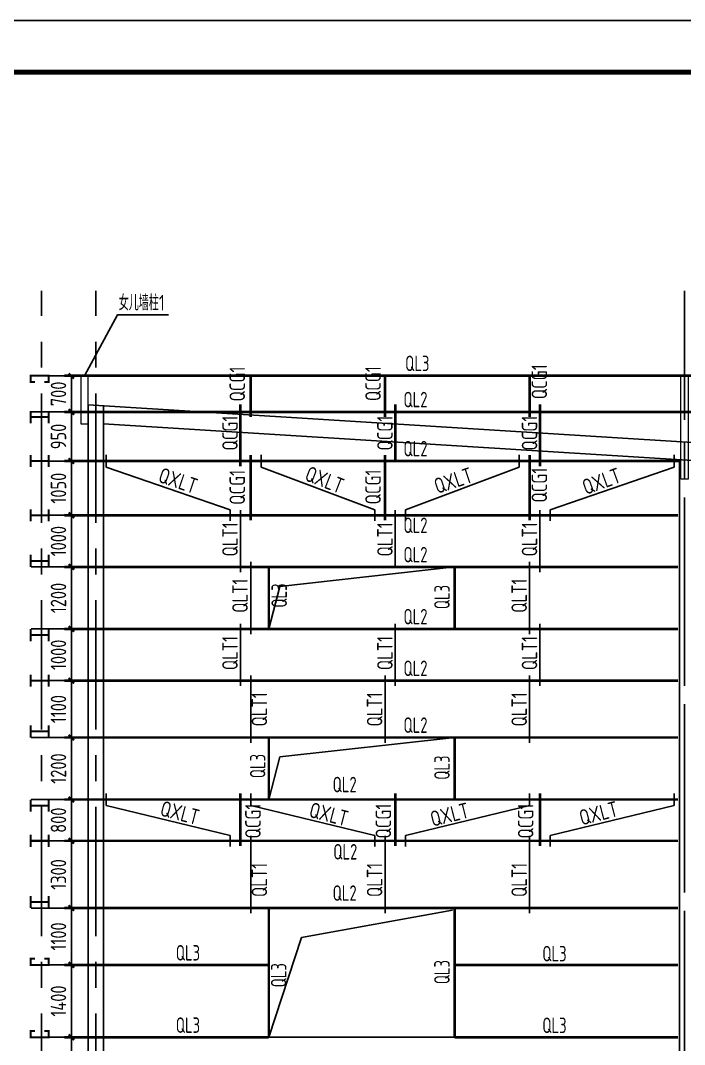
# Model space of a CAD drawing. Header units: millimetres. Extents: x 865490 to 879904, y 39442 to 44891.
# Drawn here: x 874764.2 to 874892.8, y 39845.8 to 40044 of the extents above; entities that cross this region are included whole.
import ezdxf

# ---------------------------------------------------------------- set-up
doc = ezdxf.new("R2010")
doc.units = ezdxf.units.MM
doc.header["$LTSCALE"] = 1000
doc.header["$MEASUREMENT"] = 0
doc.linetypes.add('CENTER', pattern=[2, 1.25, -0.25, 0.25, -0.25])
doc.linetypes.add('DOTE', pattern=[2.42, 2, -0.2, 0.02, -0.2])
for name, color, linetype in [('1307', 7, 'Continuous'), ('1534', 7, 'Continuous'), ('DOTE', 1, 'DOTE'), ('M_Prof', 2, 'Continuous'), ('标注', 7, 'Continuous'), ('梁', 4, 'Continuous'), ('檩条', 34, 'Continuous')]:
    doc.layers.add(name, color=color, linetype=linetype)
doc.layers.add('零部件', color=3, linetype='Continuous', lineweight=5)
doc.styles.add('GBHZ', font='gbenor.shx', dxfattribs={"width": 0.9, "bigfont": 'gbcbig.shx'})
doc.dimstyles.new('Y100', dxfattribs={"dimscale": 0, "dimtxt": 3, "dimasz": 0.01, "dimexe": 1.2, "dimexo": 2, "dimgap": 1, "dimtad": 1, "dimdec": 0, "dimlfac": 100, "dimzin": 0, "dimdsep": 46, "dimtxsty": 'GBHZ', "dimblk": 'DX', "dimcen": 0.09, "dimdle": 1, "dimclrd": 7, "dimclre": 7, "dimclrt": 7, "dimadec": 0, "dimazin": 0, "dimtfac": 1, "dimtdec": 0, "dimtix": 1, "dimtmove": 2, "dimatfit": 3, "dimldrblk": 'DX', "dimfxl": 0, "dimtolj": 1, "dimtzin": 0, "dimarcsym": 0})

# ---------------------------------------------------------------- blocks, each defined once
blk = doc.blocks.new('DX')
at = {"color": 0, "linetype": 'ByBlock', "const_width": 40}
blk.add_lwpolyline([(-54, -51), (46, 49)], dxfattribs=at)
blk = doc.blocks.new('*D1039')
at = {"layer": 'Defpoints', "color": 0, "transparency": 16777216}
for p in [(874764.29, 39847.2), (874774.05, 39847.2), (874764.29, 39835.2)]:
    blk.add_point(p, dxfattribs=at)
at = {"layer": 'DOTE', "color": 7, "lineweight": -2, "transparency": 16777216}
for p, q in [((874766.29, 39847.2), (874775.25, 39847.2)), ((874774.05, 39835.21), (874774.05, 39847.19)), ((874766.29, 39835.2), (874775.25, 39835.2))]:
    blk.add_line(p, q, dxfattribs=at)
at = {"layer": 'DOTE', "color": 7, "lineweight": -2, "transparency": 16777216, "xscale": 0.01, "yscale": 0.01, "zscale": 0.01}
for p, rotation in [((874774.05, 39847.2), 90), ((874774.05, 39835.2), 270)]:
    blk.add_blockref('DX', p, dxfattribs=dict(at, rotation=rotation))
at = {"layer": 'DOTE', "color": 7, "transparency": 16777216, "insert": (874771.55, 39841.2), "char_height": 3, "attachment_point": 5, "rotation": 90, "style": 'GBHZ'}
blk.add_mtext('\\A1;1200', dxfattribs=at)
blk = doc.blocks.new('*D1040')
at = {"layer": 'Defpoints', "color": 0, "transparency": 16777216}
for p in [(874764.29, 39861.2), (874774.05, 39861.2), (874764.29, 39847.2)]:
    blk.add_point(p, dxfattribs=at)
at = {"layer": 'DOTE', "color": 7, "lineweight": -2, "transparency": 16777216}
for p, q in [((874766.29, 39861.2), (874775.25, 39861.2)), ((874774.05, 39847.21), (874774.05, 39861.19)), ((874766.29, 39847.2), (874775.25, 39847.2))]:
    blk.add_line(p, q, dxfattribs=at)
at = {"layer": 'DOTE', "color": 7, "lineweight": -2, "transparency": 16777216, "xscale": 0.01, "yscale": 0.01, "zscale": 0.01}
for p, rotation in [((874774.05, 39861.2), 90), ((874774.05, 39847.2), 270)]:
    blk.add_blockref('DX', p, dxfattribs=dict(at, rotation=rotation))
at = {"layer": 'DOTE', "color": 7, "transparency": 16777216, "insert": (874771.55, 39854.2), "char_height": 3, "attachment_point": 5, "rotation": 90, "style": 'GBHZ'}
blk.add_mtext('\\A1;1400', dxfattribs=at)
blk = doc.blocks.new('*D1041')
at = {"layer": 'Defpoints', "color": 0, "transparency": 16777216}
for p in [(874764.29, 39872.2), (874774.05, 39872.2), (874764.29, 39861.2)]:
    blk.add_point(p, dxfattribs=at)
at = {"layer": 'DOTE', "color": 7, "lineweight": -2, "transparency": 16777216}
for p, q in [((874766.29, 39872.2), (874775.25, 39872.2)), ((874774.05, 39861.21), (874774.05, 39872.19)), ((874766.29, 39861.2), (874775.25, 39861.2))]:
    blk.add_line(p, q, dxfattribs=at)
at = {"layer": 'DOTE', "color": 7, "lineweight": -2, "transparency": 16777216, "xscale": 0.01, "yscale": 0.01, "zscale": 0.01}
for p, rotation in [((874774.05, 39872.2), 90), ((874774.05, 39861.2), 270)]:
    blk.add_blockref('DX', p, dxfattribs=dict(at, rotation=rotation))
at = {"layer": 'DOTE', "color": 7, "transparency": 16777216, "insert": (874771.55, 39866.7), "char_height": 3, "attachment_point": 5, "rotation": 90, "style": 'GBHZ'}
blk.add_mtext('\\A1;1100', dxfattribs=at)
blk = doc.blocks.new('*D1042')
at = {"layer": 'Defpoints', "color": 0, "transparency": 16777216}
for p in [(874764.29, 39885.2), (874774.05, 39885.2), (874764.29, 39872.2)]:
    blk.add_point(p, dxfattribs=at)
at = {"layer": 'DOTE', "color": 7, "lineweight": -2, "transparency": 16777216}
for p, q in [((874766.29, 39885.2), (874775.25, 39885.2)), ((874774.05, 39872.21), (874774.05, 39885.19)), ((874766.29, 39872.2), (874775.25, 39872.2))]:
    blk.add_line(p, q, dxfattribs=at)
at = {"layer": 'DOTE', "color": 7, "lineweight": -2, "transparency": 16777216, "xscale": 0.01, "yscale": 0.01, "zscale": 0.01}
for p, rotation in [((874774.05, 39885.2), 90), ((874774.05, 39872.2), 270)]:
    blk.add_blockref('DX', p, dxfattribs=dict(at, rotation=rotation))
at = {"layer": 'DOTE', "color": 7, "transparency": 16777216, "insert": (874771.55, 39878.7), "char_height": 3, "attachment_point": 5, "rotation": 90, "style": 'GBHZ'}
blk.add_mtext('\\A1;1300', dxfattribs=at)
blk = doc.blocks.new('*D1043')
at = {"layer": 'Defpoints', "color": 0, "transparency": 16777216}
for p in [(874764.29, 39893.2), (874774.05, 39893.2), (874764.29, 39885.2)]:
    blk.add_point(p, dxfattribs=at)
at = {"layer": 'DOTE', "color": 7, "lineweight": -2, "transparency": 16777216}
for p, q in [((874766.29, 39893.2), (874775.25, 39893.2)), ((874774.05, 39885.21), (874774.05, 39893.19)), ((874766.29, 39885.2), (874775.25, 39885.2))]:
    blk.add_line(p, q, dxfattribs=at)
at = {"layer": 'DOTE', "color": 7, "lineweight": -2, "transparency": 16777216, "xscale": 0.01, "yscale": 0.01, "zscale": 0.01}
for p, rotation in [((874774.05, 39893.2), 90), ((874774.05, 39885.2), 270)]:
    blk.add_blockref('DX', p, dxfattribs=dict(at, rotation=rotation))
at = {"layer": 'DOTE', "color": 7, "transparency": 16777216, "insert": (874771.55, 39889.2), "char_height": 3, "attachment_point": 5, "rotation": 90, "style": 'GBHZ'}
blk.add_mtext('\\A1;800', dxfattribs=at)
blk = doc.blocks.new('*D1044')
at = {"layer": 'Defpoints', "color": 0, "transparency": 16777216}
for p in [(874764.29, 39905.2), (874774.05, 39905.2), (874764.29, 39893.2)]:
    blk.add_point(p, dxfattribs=at)
at = {"layer": 'DOTE', "color": 7, "lineweight": -2, "transparency": 16777216}
for p, q in [((874766.29, 39905.2), (874775.25, 39905.2)), ((874774.05, 39893.21), (874774.05, 39905.19)), ((874766.29, 39893.2), (874775.25, 39893.2))]:
    blk.add_line(p, q, dxfattribs=at)
at = {"layer": 'DOTE', "color": 7, "lineweight": -2, "transparency": 16777216, "xscale": 0.01, "yscale": 0.01, "zscale": 0.01}
for p, rotation in [((874774.05, 39905.2), 90), ((874774.05, 39893.2), 270)]:
    blk.add_blockref('DX', p, dxfattribs=dict(at, rotation=rotation))
at = {"layer": 'DOTE', "color": 7, "transparency": 16777216, "insert": (874771.55, 39899.2), "char_height": 3, "attachment_point": 5, "rotation": 90, "style": 'GBHZ'}
blk.add_mtext('\\A1;1200', dxfattribs=at)
blk = doc.blocks.new('*D1045')
at = {"layer": 'Defpoints', "color": 0, "transparency": 16777216}
for p in [(874764.29, 39916.2), (874774.05, 39916.2), (874764.29, 39905.2)]:
    blk.add_point(p, dxfattribs=at)
at = {"layer": 'DOTE', "color": 7, "lineweight": -2, "transparency": 16777216}
for p, q in [((874766.29, 39916.2), (874775.25, 39916.2)), ((874774.05, 39905.21), (874774.05, 39916.19)), ((874766.29, 39905.2), (874775.25, 39905.2))]:
    blk.add_line(p, q, dxfattribs=at)
at = {"layer": 'DOTE', "color": 7, "lineweight": -2, "transparency": 16777216, "xscale": 0.01, "yscale": 0.01, "zscale": 0.01}
for p, rotation in [((874774.05, 39916.2), 90), ((874774.05, 39905.2), 270)]:
    blk.add_blockref('DX', p, dxfattribs=dict(at, rotation=rotation))
at = {"layer": 'DOTE', "color": 7, "transparency": 16777216, "insert": (874771.55, 39910.7), "char_height": 3, "attachment_point": 5, "rotation": 90, "style": 'GBHZ'}
blk.add_mtext('\\A1;1100', dxfattribs=at)
blk = doc.blocks.new('*D1046')
at = {"layer": 'Defpoints', "color": 0, "transparency": 16777216}
for p in [(874764.29, 39926.2), (874774.05, 39926.2), (874764.29, 39916.2)]:
    blk.add_point(p, dxfattribs=at)
at = {"layer": 'DOTE', "color": 7, "lineweight": -2, "transparency": 16777216}
for p, q in [((874766.29, 39926.2), (874775.25, 39926.2)), ((874774.05, 39916.21), (874774.05, 39926.19)), ((874766.29, 39916.2), (874775.25, 39916.2))]:
    blk.add_line(p, q, dxfattribs=at)
at = {"layer": 'DOTE', "color": 7, "lineweight": -2, "transparency": 16777216, "xscale": 0.01, "yscale": 0.01, "zscale": 0.01}
for p, rotation in [((874774.05, 39926.2), 90), ((874774.05, 39916.2), 270)]:
    blk.add_blockref('DX', p, dxfattribs=dict(at, rotation=rotation))
at = {"layer": 'DOTE', "color": 7, "transparency": 16777216, "insert": (874771.55, 39921.2), "char_height": 3, "attachment_point": 5, "rotation": 90, "style": 'GBHZ'}
blk.add_mtext('\\A1;1000', dxfattribs=at)
blk = doc.blocks.new('*D1047')
at = {"layer": 'Defpoints', "color": 0, "transparency": 16777216}
for p in [(874764.29, 39938.2), (874774.05, 39938.2), (874764.29, 39926.2)]:
    blk.add_point(p, dxfattribs=at)
at = {"layer": 'DOTE', "color": 7, "lineweight": -2, "transparency": 16777216}
for p, q in [((874766.29, 39938.2), (874775.25, 39938.2)), ((874774.05, 39926.21), (874774.05, 39938.19)), ((874766.29, 39926.2), (874775.25, 39926.2))]:
    blk.add_line(p, q, dxfattribs=at)
at = {"layer": 'DOTE', "color": 7, "lineweight": -2, "transparency": 16777216, "xscale": 0.01, "yscale": 0.01, "zscale": 0.01}
for p, rotation in [((874774.05, 39938.2), 90), ((874774.05, 39926.2), 270)]:
    blk.add_blockref('DX', p, dxfattribs=dict(at, rotation=rotation))
at = {"layer": 'DOTE', "color": 7, "transparency": 16777216, "insert": (874771.55, 39932.2), "char_height": 3, "attachment_point": 5, "rotation": 90, "style": 'GBHZ'}
blk.add_mtext('\\A1;1200', dxfattribs=at)
blk = doc.blocks.new('*D1048')
at = {"layer": 'Defpoints', "color": 0, "transparency": 16777216}
for p in [(874764.29, 39948.2), (874774.05, 39948.2), (874764.29, 39938.2)]:
    blk.add_point(p, dxfattribs=at)
at = {"layer": 'DOTE', "color": 7, "lineweight": -2, "transparency": 16777216}
for p, q in [((874766.29, 39948.2), (874775.25, 39948.2)), ((874774.05, 39938.21), (874774.05, 39948.19)), ((874766.29, 39938.2), (874775.25, 39938.2))]:
    blk.add_line(p, q, dxfattribs=at)
at = {"layer": 'DOTE', "color": 7, "lineweight": -2, "transparency": 16777216, "xscale": 0.01, "yscale": 0.01, "zscale": 0.01}
for p, rotation in [((874774.05, 39948.2), 90), ((874774.05, 39938.2), 270)]:
    blk.add_blockref('DX', p, dxfattribs=dict(at, rotation=rotation))
at = {"layer": 'DOTE', "color": 7, "transparency": 16777216, "insert": (874771.55, 39943.2), "char_height": 3, "attachment_point": 5, "rotation": 90, "style": 'GBHZ'}
blk.add_mtext('\\A1;1000', dxfattribs=at)
blk = doc.blocks.new('*D1049')
at = {"layer": 'Defpoints', "color": 0, "transparency": 16777216}
for p in [(874764.29, 39958.7), (874774.05, 39958.7), (874764.29, 39948.2)]:
    blk.add_point(p, dxfattribs=at)
at = {"layer": 'DOTE', "color": 7, "lineweight": -2, "transparency": 16777216}
for p, q in [((874766.29, 39958.7), (874775.25, 39958.7)), ((874774.05, 39948.21), (874774.05, 39958.69)), ((874766.29, 39948.2), (874775.25, 39948.2))]:
    blk.add_line(p, q, dxfattribs=at)
at = {"layer": 'DOTE', "color": 7, "lineweight": -2, "transparency": 16777216, "xscale": 0.01, "yscale": 0.01, "zscale": 0.01}
for p, rotation in [((874774.05, 39958.7), 90), ((874774.05, 39948.2), 270)]:
    blk.add_blockref('DX', p, dxfattribs=dict(at, rotation=rotation))
at = {"layer": 'DOTE', "color": 7, "transparency": 16777216, "insert": (874771.55, 39953.45), "char_height": 3, "attachment_point": 5, "rotation": 90, "style": 'GBHZ'}
blk.add_mtext('\\A1;1050', dxfattribs=at)
blk = doc.blocks.new('*D1050')
at = {"layer": 'Defpoints', "color": 0, "transparency": 16777216}
for p in [(874764.29, 39968.2), (874774.05, 39968.2), (874764.29, 39958.7)]:
    blk.add_point(p, dxfattribs=at)
at = {"layer": 'DOTE', "color": 7, "lineweight": -2, "transparency": 16777216}
for p, q in [((874766.29, 39968.2), (874775.25, 39968.2)), ((874774.05, 39958.71), (874774.05, 39968.19)), ((874766.29, 39958.7), (874775.25, 39958.7))]:
    blk.add_line(p, q, dxfattribs=at)
at = {"layer": 'DOTE', "color": 7, "lineweight": -2, "transparency": 16777216, "xscale": 0.01, "yscale": 0.01, "zscale": 0.01}
for p, rotation in [((874774.05, 39968.2), 90), ((874774.05, 39958.7), 270)]:
    blk.add_blockref('DX', p, dxfattribs=dict(at, rotation=rotation))
at = {"layer": 'DOTE', "color": 7, "transparency": 16777216, "insert": (874771.55, 39963.45), "char_height": 3, "attachment_point": 5, "rotation": 90, "style": 'GBHZ'}
blk.add_mtext('\\A1;950', dxfattribs=at)
blk = doc.blocks.new('*D1051')
at = {"layer": 'Defpoints', "color": 0, "transparency": 16777216}
for p in [(874764.29, 39975.2), (874774.05, 39975.2), (874764.29, 39968.2)]:
    blk.add_point(p, dxfattribs=at)
at = {"layer": 'DOTE', "color": 7, "lineweight": -2, "transparency": 16777216}
for p, q in [((874766.29, 39975.2), (874775.25, 39975.2)), ((874774.05, 39968.21), (874774.05, 39975.19)), ((874766.29, 39968.2), (874775.25, 39968.2))]:
    blk.add_line(p, q, dxfattribs=at)
at = {"layer": 'DOTE', "color": 7, "lineweight": -2, "transparency": 16777216, "xscale": 0.01, "yscale": 0.01, "zscale": 0.01}
for p, rotation in [((874774.05, 39975.2), 90), ((874774.05, 39968.2), 270)]:
    blk.add_blockref('DX', p, dxfattribs=dict(at, rotation=rotation))
at = {"layer": 'DOTE', "color": 7, "transparency": 16777216, "insert": (874771.55, 39971.7), "char_height": 3, "attachment_point": 5, "rotation": 90, "style": 'GBHZ'}
blk.add_mtext('\\A1;700', dxfattribs=at)

msp = doc.modelspace()

# ---------------------------------------------------------------- linework, layer by layer
at = {"color": 0}
for p, q in [((875254.672, 40043.955), (874413.672, 40043.955)), ((874413.672, 40043.955), (875254.672, 40043.955))]:
    msp.add_line(p, q, dxfattribs=at)
at = {"color": 0, "const_width": 1}
msp.add_lwpolyline([(875244.672, 39459.955), (874438.672, 39459.955), (874438.672, 40033.955), (875244.672, 40033.955)], close=True, dxfattribs=at)
at = {"layer": 'DOTE', "linetype": 'CENTER', "ltscale": 0.02}
for p, q in [((874768.279, 39826.77), (874768.279, 39991.651)), ((874778.779, 39826.77), (874778.779, 39991.651)), ((874892.779, 39991.651), (874892.779, 39826.77)), ((874892.779, 39835.2), (874892.779, 39962.381))]:
    msp.add_line(p, q, dxfattribs=at)
at = {"layer": 'M_Prof'}
for p, q in [((874777.279, 39969.593), (874777.279, 39835.2)), ((875007.779, 39955.2), (874777.279, 39969.593)), ((874780.279, 39969.406), (874780.279, 39835.2)), ((875004.779, 39951.88), (874780.279, 39965.899)), ((874891.779, 39958.936), (874891.779, 39835.2))]:
    msp.add_line(p, q, dxfattribs=at)
at = {"layer": '标注'}
msp.add_line((874812.279, 39847.2), (874848.279, 39847.2), dxfattribs=at)
at = {"layer": '梁'}
for p, q in [((874776.579, 39975.2), (874782.991, 39986.984)), ((874782.991, 39986.984), (874792.871, 39986.984))]:
    msp.add_line(p, q, dxfattribs=at)
at = {"layer": '梁', "color": 61, "linetype": 'ByBlock', "ltscale": 0.8, "const_width": 0.4}
for points in [[(874767.019, 39974.02), (874766.167, 39974.02), (874766.167, 39975.199), (874769.636, 39975.199), (874769.636, 39974.02), (874768.784, 39974.02)], [(874766.167, 39968.379), (874766.167, 39967.2), (874769.636, 39967.2), (874769.636, 39968.379)], [(874766.167, 39966.02), (874766.167, 39967.2), (874769.636, 39967.2), (874769.636, 39966.02)], [(874766.167, 39959.879), (874766.167, 39958.7), (874769.636, 39958.7), (874769.636, 39959.879)], [(874766.167, 39957.52), (874766.167, 39958.7), (874769.636, 39958.7), (874769.636, 39957.52)], [(874766.167, 39949.38), (874766.167, 39948.201), (874769.636, 39948.201), (874769.636, 39949.38)], [(874766.167, 39947.021), (874766.167, 39948.201), (874769.636, 39948.201), (874769.636, 39947.021)], [(874766.167, 39940.56), (874766.167, 39939.381), (874769.636, 39939.381), (874769.636, 39940.56)], [(874766.167, 39938.202), (874766.167, 39939.381), (874769.636, 39939.381), (874769.636, 39938.202)], [(874766.167, 39926.201), (874766.167, 39925.021), (874769.636, 39925.021), (874769.636, 39926.201)], [(874766.167, 39923.842), (874766.167, 39925.021), (874769.636, 39925.021), (874769.636, 39923.842)], [(874766.167, 39917.379), (874766.167, 39916.2), (874769.636, 39916.2), (874769.636, 39917.379)], [(874766.167, 39915.02), (874766.167, 39916.2), (874769.636, 39916.2), (874769.636, 39915.02)], [(874766.167, 39907.558), (874766.167, 39906.379), (874769.636, 39906.379), (874769.636, 39907.558)], [(874766.167, 39905.2), (874766.167, 39906.379), (874769.636, 39906.379), (874769.636, 39905.2)], [(874766.167, 39893.2), (874766.167, 39892.02), (874769.636, 39892.02), (874769.636, 39893.2)], [(874766.167, 39890.841), (874766.167, 39892.02), (874769.636, 39892.02), (874769.636, 39890.841)], [(874766.167, 39886.379), (874766.167, 39885.2), (874769.636, 39885.2), (874769.636, 39886.379)], [(874766.167, 39884.02), (874766.167, 39885.2), (874769.636, 39885.2), (874769.636, 39884.02)], [(874766.167, 39874.558), (874766.167, 39873.379), (874769.636, 39873.379), (874769.636, 39874.558)], [(874766.167, 39872.2), (874766.167, 39873.379), (874769.636, 39873.379), (874769.636, 39872.2)], [(874767.019, 39862.379), (874766.167, 39862.379), (874766.167, 39861.2), (874769.636, 39861.2), (874769.636, 39862.379), (874768.784, 39862.379)], [(874767.019, 39848.379), (874766.167, 39848.379), (874766.167, 39847.2), (874769.636, 39847.2), (874769.636, 39848.379), (874768.784, 39848.379)]]:
    msp.add_lwpolyline(points, dxfattribs=at)
at = {"layer": '檩条', "color": 4}
for p, q in [((874808.779, 39975.2), (874808.779, 39969.525)), ((874834.779, 39975.2), (874834.779, 39969.525)), ((874862.779, 39975.2), (874862.779, 39969.525)), ((874808.779, 39959.7), (874808.779, 39949.525)), ((874834.779, 39959.7), (874834.779, 39949.525)), ((874862.779, 39959.7), (874862.779, 39949.525)), ((874806.779, 39937.2), (874806.779, 39949.201)), ((874836.779, 39938.201), (874836.779, 39949.201)), ((874864.779, 39937.2), (874864.779, 39949.201)), ((874808.779, 39925.201), (874808.779, 39939.201)), ((874862.779, 39925.201), (874862.779, 39939.201)), ((874814.397, 39934.453), (874848.279, 39938.201)), ((874812.279, 39926.201), (874814.397, 39934.453)), ((874806.779, 39915.2), (874806.779, 39927.201)), ((874836.779, 39915.2), (874836.779, 39927.201)), ((874864.779, 39915.2), (874864.779, 39927.201)), ((874808.779, 39904.2), (874808.779, 39917.2)), ((874834.779, 39904.2), (874834.779, 39917.2)), ((874862.779, 39904.2), (874862.779, 39917.2)), ((874814.397, 39901.452), (874848.279, 39905.2)), ((874812.279, 39893.2), (874814.397, 39901.452)), ((874806.779, 39894.2), (874806.779, 39886.524)), ((874836.779, 39894.2), (874836.779, 39886.524)), ((874864.779, 39894.2), (874864.779, 39886.524)), ((874808.779, 39871.2), (874808.779, 39886.2)), ((874834.779, 39871.2), (874834.779, 39886.2)), ((874862.779, 39871.2), (874862.779, 39886.2)), ((874818.622, 39866.519), (874847.879, 39871.8)), ((874812.279, 39847.2), (874818.622, 39866.519))]:
    msp.add_line(p, q, dxfattribs=at)
at = {"layer": '檩条', "color": 4, "linetype": 'ByBlock'}
for p, q in [((874780.779, 39959.875), (874780.779, 39957.524)), ((874810.779, 39959.875), (874810.779, 39957.524)), ((874860.779, 39959.875), (874860.779, 39957.524)), ((874890.779, 39959.875), (874890.779, 39957.524)), ((874780.779, 39957.524), (874804.779, 39949.27)), ((874810.779, 39957.524), (874832.779, 39949.27)), ((874860.779, 39957.524), (874838.779, 39949.27)), ((874890.779, 39957.524), (874866.779, 39949.27)), ((874804.779, 39949.27), (874804.779, 39947.131)), ((874832.779, 39949.27), (874832.779, 39947.131)), ((874838.779, 39949.27), (874838.779, 39947.131)), ((874866.779, 39949.27), (874866.779, 39947.131)), ((874780.779, 39894.375), (874780.779, 39892.024)), ((874808.779, 39894.375), (874808.779, 39892.024)), ((874862.779, 39894.375), (874862.779, 39892.024)), ((874890.779, 39894.375), (874890.779, 39892.024)), ((874780.779, 39892.024), (874804.779, 39886.269)), ((874808.779, 39892.024), (874832.779, 39886.269)), ((874862.779, 39892.024), (874838.779, 39886.269)), ((874890.779, 39892.024), (874866.779, 39886.269)), ((874804.779, 39886.269), (874804.779, 39884.13)), ((874832.779, 39886.269), (874832.779, 39884.13)), ((874838.779, 39886.269), (874838.779, 39884.13)), ((874866.779, 39886.269), (874866.779, 39884.13))]:
    msp.add_line(p, q, dxfattribs=at)
at = {"layer": '檩条', "color": 4, "const_width": 0.5}
for points in [[(874772.702, 39975.2), (874892.079, 39975.2)], [(874808.779, 39975.2), (874808.779, 39967.201)], [(874834.779, 39975.2), (874834.779, 39967.201)], [(874862.779, 39975.2), (874862.779, 39967.201)], [(874890.379, 39975.2), (875012.279, 39975.2)], [(874772.702, 39968.201), (874892.079, 39968.201)], [(874806.779, 39957.698), (874806.779, 39969.7)], [(874836.779, 39958.7), (874836.779, 39969.7)], [(874864.779, 39957.698), (874864.779, 39969.7)], [(874890.379, 39968.201), (875012.279, 39968.201)], [(874772.702, 39958.7), (874892.079, 39958.7)], [(874808.779, 39959.874), (874808.779, 39947.201)], [(874834.779, 39959.874), (874834.779, 39947.201)], [(874862.779, 39959.874), (874862.779, 39947.201)], [(874772.702, 39948.201), (874891.529, 39948.201)], [(874772.702, 39938.201), (874891.529, 39938.201)], [(874812.279, 39926.201), (874812.279, 39938.201)], [(874848.279, 39926.201), (874848.279, 39938.201)], [(874772.702, 39926.201), (874891.529, 39926.201)], [(874772.702, 39916.2), (874891.529, 39916.2)], [(874772.702, 39905.2), (874891.529, 39905.2)], [(874812.279, 39893.2), (874812.279, 39905.2)], [(874848.279, 39893.2), (874848.279, 39905.2)], [(874772.702, 39893.2), (874891.529, 39893.2)], [(874806.779, 39894.374), (874806.779, 39884.2)], [(874836.779, 39894.374), (874836.779, 39884.2)], [(874864.779, 39894.374), (874864.779, 39884.2)], [(874772.702, 39885.2), (874891.529, 39885.2)], [(874772.702, 39872.2), (874891.529, 39872.2)], [(874812.279, 39847.2), (874812.279, 39872.2)], [(874848.279, 39847.2), (874848.279, 39872.2)], [(874772.702, 39861.2), (874812.279, 39861.2)], [(874848.279, 39861.2), (874891.529, 39861.2)]]:
    msp.add_lwpolyline(points, dxfattribs=at)
at = {"layer": '檩条', "color": 4, "linetype": 'ByBlock', "const_width": 0.5}
for points in [[(874772.702, 39847.2), (874812.279, 39847.2)], [(874848.279, 39847.2), (874891.529, 39847.2)]]:
    msp.add_lwpolyline(points, dxfattribs=at)
at = {"layer": '零部件'}
for points in [[(874775.879, 39965.894), (874777.279, 39965.894), (874777.279, 39975.2), (874775.879, 39975.2)], [(874893.479, 39955.221), (874892.079, 39955.221), (874892.079, 39975.2), (874893.479, 39975.2)]]:
    msp.add_lwpolyline(points, close=True, dxfattribs=at)

# ---------------------------------------------------------------- texts
at = {"layer": '1307', "style": 'GBHZ', "width": 0.8}
for s, p in [('QL3', (874838.682, 39976.105)), ('QL2', (874838.351, 39969.096)), ('QL2', (874838.351, 39959.595)), ('QL2', (874838.351, 39944.769)), ('QL2', (874838.351, 39939.096)), ('QL2', (874838.351, 39927.096)), ('QL2', (874838.351, 39917.095)), ('QL2', (874838.351, 39906.095)), ('QL2', (874824.634, 39894.597)), ('QL2', (874824.762, 39881.59)), ('QL2', (874824.634, 39873.597)), ('QL3', (874794.268, 39862.036)), ('QL3', (874865.239, 39861.87)), ('QL3', (874794.268, 39848.036)), ('QL3', (874865.239, 39848.002))]:
    msp.add_text(s, height=3, dxfattribs=at).set_placement(p)
at = {"layer": '1307', "style": 'GBHZ'}
for s, rotation, width, p in [('QCG1', 90, 0.9, (874807.673, 39970.222)), ('QCG1', 90, 0.9, (874833.963, 39970.297)), ('QCG1', 90, 0.9, (874866.162, 39970.656)), ('QCG1', 90, 0.9, (874806.263, 39960.722)), ('QCG1', 90, 0.9, (874836.263, 39960.722)), ('QCG1', 90, 0.9, (874864.263, 39960.722)), ('QXLT', 341.3473, 0.9, (874790.657, 39954.701)), ('QCG1', 90, 0.9, (874807.673, 39950.222)), ('QXLT', 338.76515, 0.9, (874819.02, 39955.041)), ('QCG1', 90, 0.9, (874833.963, 39950.297)), ('QXLT', 18.58199, 0.9, (874844.913, 39952.297)), ('QCG1', 90, 0.9, (874866.162, 39950.656)), ('QXLT', 19.92238, 0.9, (874873.674, 39952.101)), ('QLT1', 90, 0.9, (874806.263, 39940.223)), ('QLT1', 90, 0.9, (874836.263, 39940.223)), ('QLT1', 90, 0.9, (874864.263, 39940.223)), ('QLT1', 90, 0.9, (874808.202, 39929.322)), ('QL3', 90, 0.8, (874815.783, 39930.317)), ('QL3', 90, 0.8, (874847.31, 39930.023)), ('QLT1', 90, 0.9, (874862.263, 39929.322)), ('QLT1', 90, 0.9, (874806.263, 39918.223)), ('QLT1', 90, 0.9, (874836.263, 39918.223)), ('QLT1', 90, 0.9, (874864.263, 39918.223)), ('QLT1', 90, 0.9, (874811.961, 39907.321)), ('QLT1', 90, 0.9, (874834.263, 39907.321)), ('QLT1', 90, 0.9, (874862.263, 39907.321)), ('QL3', 90, 0.8, (874811.622, 39897.316)), ('QL3', 90, 0.8, (874847.31, 39897.022)), ('QXLT', 345.40617, 0.9, (874791.031, 39890.136)), ('QXLT', 14.59383, 0.9, (874872.863, 39888.14)), ('QCG1', 90, 0.9, (874810.71, 39885.638)), ('QXLT', 345.69956, 0.9, (874819.876, 39889.847)), ('QCG1', 90, 0.9, (874835.963, 39885.638)), ('QXLT', 14.30044, 0.9, (874844.007, 39887.891)), ('QCG1', 90, 0.9, (874863.514, 39885.638)), ('QLT1', 90, 0.9, (874811.961, 39874.321)), ('QLT1', 90, 0.9, (874834.263, 39874.321)), ('QLT1', 90, 0.9, (874862.263, 39874.321)), ('QL3', 90, 0.8, (874815.688, 39856.844)), ('QL3', 90, 0.8, (874847.303, 39857.442))]:
    msp.add_text(s, height=3, rotation=rotation, dxfattribs=dict(at, width=width)).set_placement(p)
at = {"layer": '1534', "style": 'GBHZ', "width": 0.9}
msp.add_text('女儿墙柱1', height=3, dxfattribs=at).set_placement((874783.218, 39987.839))

# ---------------------------------------------------------------- dimensions: what is measured, and where the dimension line sits
at = {"layer": 'DOTE'}
for base, p1, p2, picture, middle in [((874774.049, 39975.2), (874764.287, 39968.201), (874764.287, 39975.2), '*D1051', (874771.549, 39971.7)), ((874774.049, 39968.201), (874764.287, 39958.7), (874764.287, 39968.201), '*D1050', (874771.549, 39963.45)), ((874774.049, 39958.7), (874764.287, 39948.201), (874764.287, 39958.7), '*D1049', (874771.549, 39953.45)), ((874774.049, 39948.201), (874764.287, 39938.201), (874764.287, 39948.201), '*D1048', (874771.549, 39943.201)), ((874774.049, 39938.201), (874764.287, 39926.201), (874764.287, 39938.201), '*D1047', (874771.549, 39932.201)), ((874774.049, 39926.201), (874764.287, 39916.2), (874764.287, 39926.201), '*D1046', (874771.549, 39921.2)), ((874774.049, 39916.2), (874764.287, 39905.2), (874764.287, 39916.2), '*D1045', (874771.549, 39910.7)), ((874774.049, 39905.2), (874764.287, 39893.2), (874764.287, 39905.2), '*D1044', (874771.549, 39899.2)), ((874774.049, 39893.2), (874764.287, 39885.2), (874764.287, 39893.2), '*D1043', (874771.549, 39889.2)), ((874774.049, 39885.2), (874764.287, 39872.2), (874764.287, 39885.2), '*D1042', (874771.549, 39878.7)), ((874774.049, 39872.2), (874764.287, 39861.2), (874764.287, 39872.2), '*D1041', (874771.549, 39866.7)), ((874774.049, 39861.2), (874764.287, 39847.2), (874764.287, 39861.2), '*D1040', (874771.549, 39854.2)), ((874774.049, 39847.2), (874764.287, 39835.2), (874764.287, 39847.2), '*D1039', (874771.549, 39841.2))]:
    dim = msp.add_linear_dim(base=base, p1=p1, p2=p2, angle=90, dimstyle='Y100', override={"dimscale": 1, "dimfxl": 2}, dxfattribs=at)
    dim.commit()
    dim.dimension.update_dxf_attribs({"geometry": picture, "text_midpoint": middle})

doc.saveas('drawing.dxf')
